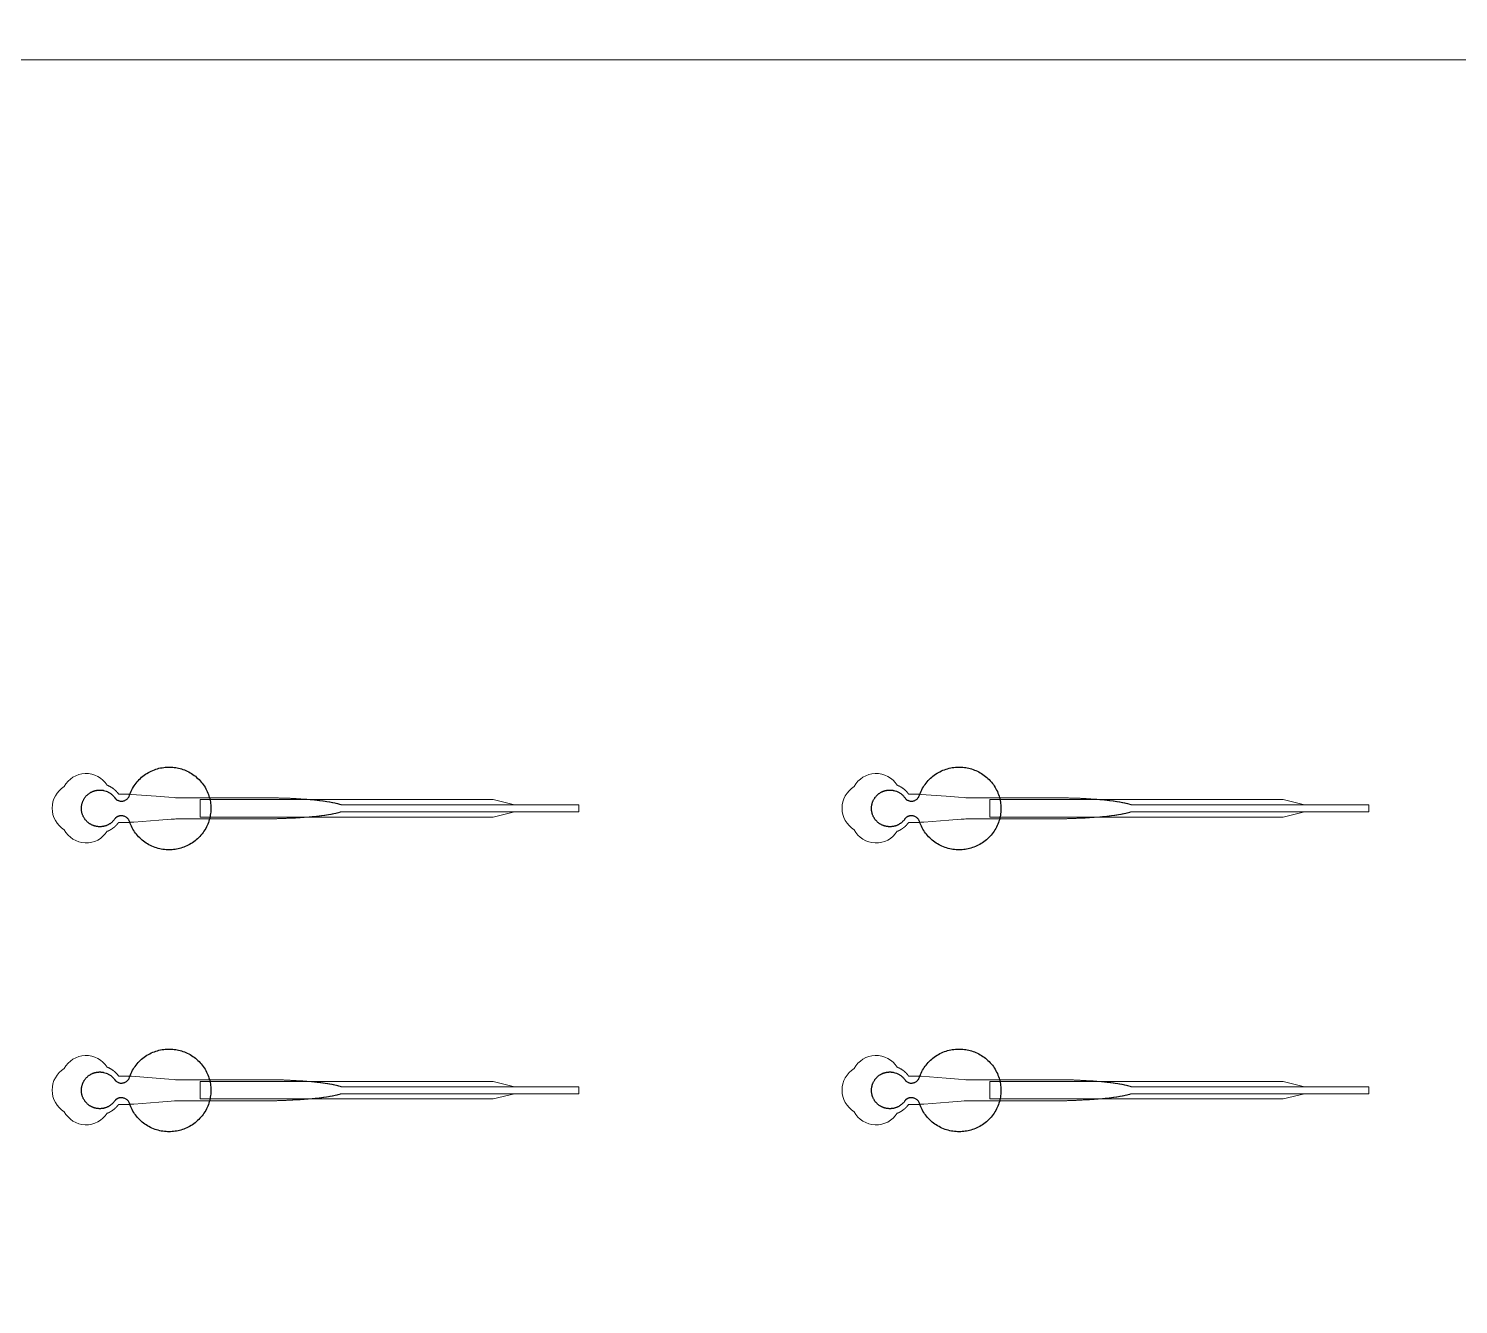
# Model space of a CAD drawing. Header units: inches. Extents: x -52997 to 52003, y -52254 to 52746.
# Drawn here: x 11659 to 21799, y 8474 to 17524 of the extents above; entities that cross this region are included whole.
import ezdxf

# ---------------------------------------------------------------- set-up
doc = ezdxf.new("R2010")
doc.units = ezdxf.units.IN
doc.header["$MEASUREMENT"] = 0
doc.layers.add('1', color=1, linetype='Continuous')
doc.layers.add('2', color=140, linetype='Continuous', lineweight=0)
doc.layers.add('3', color=90, linetype='Continuous', lineweight=0)

msp = doc.modelspace()

# ---------------------------------------------------------------- linework, layer by layer
at = {"layer": '1'}
for points in [[(-16283, -47486), (0, -47486), (16283, -47486, 5.999107)], [(-16250, -47286), (0, -47286), (16250, -47286, 5.986812)], [(-13686, -45486), (0, -45486), (13686, -45486, 6.794322)]]:
    msp.add_lwpolyline(points, format="xyb", close=True, dxfattribs=at)
msp.add_circle((-497, 246), 52500, dxfattribs=at)
for points in [[(12273, 11921), (12296, 11945), (12327, 11939), (12359, 11934), (12373, 11905), (12448, 11664), (12700, 11702), (12952, 11740), (12952, 11992), (12952, 12244), (12700, 12282), (12448, 12320), (12373, 12079), (12359, 12050), (12329, 12045), (12298, 12039), (12275, 12061), (12224, 12144), (12129, 12118), (12035, 12092), (12034, 11994), (12033, 11896), (12126, 11868), (12220, 11839), (12273, 11921)], [(17876, 11921), (17898, 11945), (17930, 11939), (17962, 11934), (17975, 11905), (18051, 11664), (18303, 11702), (18555, 11740), (18555, 11992), (18555, 12244), (18303, 12282), (18051, 12320), (17975, 12079), (17962, 12050), (17931, 12045), (17900, 12039), (17878, 12061), (17827, 12144), (17732, 12118), (17638, 12092), (17637, 11994), (17635, 11896), (17729, 11868), (17823, 11839), (17876, 11921)], [(12273, 9921), (12296, 9945), (12327, 9939), (12359, 9934), (12373, 9905), (12448, 9664), (12700, 9702), (12952, 9740), (12952, 9992), (12952, 10244), (12700, 10282), (12448, 10320), (12373, 10079), (12359, 10050), (12329, 10045), (12298, 10039), (12275, 10061), (12224, 10144), (12129, 10118), (12035, 10092), (12034, 9994), (12033, 9896), (12126, 9868), (12220, 9839), (12273, 9921)], [(17876, 9921), (17898, 9945), (17930, 9939), (17962, 9934), (17975, 9905), (18051, 9664), (18303, 9702), (18555, 9740), (18555, 9992), (18555, 10244), (18303, 10282), (18051, 10320), (17975, 10079), (17962, 10050), (17931, 10045), (17900, 10039), (17878, 10061), (17827, 10144), (17732, 10118), (17638, 10092), (17637, 9994), (17635, 9896), (17729, 9868), (17823, 9839), (17876, 9921)]]:
    msp.add_rational_spline(points, [1, 0.884783429184, 1, 0.884783429184, 1, 0.758252289935, 1, 0.758252289935, 1, 0.758252289935, 1, 0.758252289935, 1, 0.888941908896, 1, 0.888941908896, 1, 0.79946124759, 1, 0.79946124759, 1, 0.79946124759, 1, 0.79946124759, 1], degree=2, knots=[0, 0, 0, 0.969535, 0.969535, 1.939069, 1.939069, 3.359405, 3.359405, 4.779741, 4.779741, 6.200078, 6.200078, 7.620414, 7.620414, 8.571947, 8.571947, 9.52348, 9.52348, 10.812277, 10.812277, 12.101074, 12.101074, 13.389871, 13.389871, 14.678668, 14.678668, 14.678668], dxfattribs=at)
at = {"layer": '2'}
for points in [[(-16283, -47486), (0, -47486), (16283, -47486, 5.999107)], [(-16250, -47286), (0, -47286), (16250, -47286, 5.986812)], [(-13686, -45486), (0, -45486), (13686, -45486, 6.794322)], [(12216, 11830), (12217, 11830), (12217, 11830), (12218, 11830), (12219, 11831), (12220, 11831), (12221, 11831), (12222, 11832), (12222, 11832), (12223, 11832), (12224, 11833), (12225, 11833), (12226, 11834), (12227, 11834), (12228, 11834), (12228, 11835), (12229, 11835), (12230, 11836), (12231, 11836), (12232, 11836), (12233, 11837), (12234, 11837), (12234, 11838), (12235, 11838), (12236, 11839), (12237, 11839), (12238, 11840), (12239, 11840), (12240, 11841), (12240, 11841), (12241, 11842), (12242, 11842), (12243, 11843), (12244, 11843), (12245, 11844), (12246, 11844), (12246, 11845), (12247, 11845), (12248, 11846), (12249, 11846), (12250, 11847), (12251, 11847), (12251, 11848), (12252, 11849), (12253, 11849), (12254, 11850), (12255, 11850), (12256, 11851), (12256, 11851), (12257, 11852), (12258, 11853), (12259, 11853), (12260, 11854), (12261, 11855), (12261, 11855), (12262, 11856), (12263, 11856), (12264, 11857), (12265, 11858), (12265, 11858), (12266, 11859), (12267, 11860), (12268, 11860), (12268, 11861), (12269, 11862), (12270, 11862), (12271, 11863), (12272, 11864), (12272, 11864), (12273, 11865), (12274, 11866), (12275, 11866), (12275, 11867), (12276, 11868), (12277, 11869), (12277, 11869), (12278, 11870), (12279, 11871), (12280, 11871), (12280, 11872), (12281, 11873), (12282, 11874), (12282, 11874), (12283, 11875), (12284, 11876), (12284, 11876), (12285, 11877), (12286, 11878), (12286, 11879), (12287, 11879), (12288, 11880), (12288, 11881), (12289, 11882), (12290, 11882), (12290, 11883), (12291, 11884), (12291, 11885), (12292, 11885), (12293, 11886), (12293, 11887), (12294, 11888), (12294, 11889), (12295, 11889), (12296, 11890), (12296, 11891), (12297, 11892), (12297, 11892), (12298, 11893), (12341, 11893), (12363, 11893), (12374, 11893), (12377, 11893), (12378, 11893), (12378, 11893), (12378, 11893), (12378, 11893), (12378, 11893), (12378, 11893), (12378, 11893), (12379, 11893), (12379, 11893), (12381, 11893), (12383, 11894), (12406, 11895), (12582, 11909), (12671, 11916), (12693, 11917), (12704, 11918), (12704, 11918), (12704, 11918), (12704, 11918), (12704, 11918), (12704, 11918), (12705, 11918), (12965, 11918), (12971, 11918), (12984, 11918), (13084, 11918), (13285, 11918), (13298, 11918), (13304, 11918), (13307, 11918), (13309, 11918), (13309, 11918), (13310, 11918), (13310, 11918), (13310, 11918), (13310, 11918), (13310, 11918), (13310, 11918), (13315, 11918), (13320, 11918), (13324, 11918), (13329, 11918), (13333, 11918), (13338, 11918), (13343, 11918), (13347, 11918), (13352, 11918), (13357, 11918), (13362, 11918), (13366, 11919), (13371, 11919), (13376, 11919), (13381, 11919), (13385, 11919), (13390, 11919), (13395, 11919), (13400, 11919), (13404, 11919), (13409, 11919), (13414, 11919), (13419, 11919), (13424, 11920), (13428, 11920), (13433, 11920), (13438, 11920), (13443, 11920), (13448, 11920), (13453, 11920), (13457, 11920), (13462, 11921), (13467, 11921), (13472, 11921), (13477, 11921), (13482, 11921), (13486, 11921), (13491, 11922), (13496, 11922), (13501, 11922), (13506, 11922), (13511, 11922), (13515, 11923), (13520, 11923), (13525, 11923), (13530, 11923), (13534, 11924), (13539, 11924), (13544, 11924), (13549, 11924), (13553, 11925), (13558, 11925), (13563, 11925), (13568, 11925), (13572, 11926), (13577, 11926), (13582, 11926), (13586, 11927), (13591, 11927), (13596, 11927), (13600, 11928), (13605, 11928), (13609, 11928), (13612, 11928), (13614, 11929), (13616, 11929), (13618, 11929), (13621, 11929), (13623, 11929), (13625, 11929), (13627, 11930), (13630, 11930), (13632, 11930), (13634, 11930), (13636, 11930), (13639, 11930), (13641, 11931), (13643, 11931), (13645, 11931), (13647, 11931), (13650, 11931), (13652, 11932), (13654, 11932), (13656, 11932), (13658, 11932), (13661, 11932), (13663, 11933), (13665, 11933), (13667, 11933), (13669, 11933), (13671, 11933), (13673, 11934), (13675, 11934), (13678, 11934), (13680, 11934), (13682, 11934), (13684, 11935), (13686, 11935), (13688, 11935), (13690, 11935), (13692, 11935), (13694, 11936), (13696, 11936), (13698, 11936), (13700, 11936), (13702, 11936), (13704, 11937), (13706, 11937), (13708, 11937), (13710, 11937), (13712, 11938), (13714, 11938), (13716, 11938), (13718, 11938), (13720, 11938), (13722, 11939), (13724, 11939), (13726, 11939), (13728, 11939), (13730, 11940), (13732, 11940), (13734, 11940), (13736, 11940), (13738, 11941), (13739, 11941), (13741, 11941), (13743, 11941), (13745, 11942), (13747, 11942), (13749, 11942), (13750, 11942), (13752, 11943), (13754, 11943), (13756, 11943), (13758, 11943), (13759, 11944), (13761, 11944), (13763, 11944), (13765, 11944), (13766, 11945), (13768, 11945), (13770, 11945), (13772, 11945), (13773, 11946), (13775, 11946), (13777, 11946), (13778, 11946), (13780, 11947), (13782, 11947), (13783, 11947), (13785, 11947), (13787, 11948), (13788, 11948), (13790, 11948), (13791, 11948), (13793, 11949), (13795, 11949), (13796, 11949), (13798, 11950), (13799, 11950), (13801, 11950), (13802, 11950), (13804, 11951), (13805, 11951), (13807, 11951), (13808, 11951), (13810, 11952), (13811, 11952), (13813, 11952), (13814, 11953), (13815, 11953), (13817, 11953), (13818, 11953), (13820, 11954), (13821, 11954), (13822, 11954), (13824, 11954), (13825, 11955), (13827, 11955), (13828, 11955), (13829, 11956), (13831, 11956), (13832, 11956), (13833, 11956), (13834, 11957), (13836, 11957), (13837, 11957), (13838, 11958), (13839, 11958), (13841, 11958), (13842, 11958), (13843, 11959), (13844, 11959), (13845, 11959), (13847, 11960), (13848, 11960), (13849, 11960), (13850, 11961), (13851, 11961), (13852, 11961), (13853, 11961), (13854, 11962), (13856, 11962), (13857, 11962), (13858, 11963), (13859, 11963), (13860, 11963), (13861, 11963), (13862, 11964), (13863, 11964), (13864, 11964), (13865, 11965), (13866, 11965), (13867, 11965), (13868, 11966), (13869, 11966), (13870, 11966), (13870, 11966), (13871, 11967), (13872, 11967), (13873, 11967), (13874, 11968), (13875, 11968), (15561, 11968), (15561, 12018), (13876, 12018), (13875, 12018), (13874, 12019), (13873, 12019), (13873, 12019), (13872, 12019), (13871, 12020), (13870, 12020), (13869, 12020), (13868, 12021), (13867, 12021), (13866, 12021), (13865, 12022), (13864, 12022), (13863, 12022), (13862, 12022), (13861, 12023), (13860, 12023), (13859, 12023), (13858, 12024), (13857, 12024), (13856, 12024), (13855, 12025), (13854, 12025), (13853, 12025), (13852, 12025), (13850, 12026), (13849, 12026), (13848, 12026), (13847, 12027), (13846, 12027), (13845, 12027), (13843, 12027), (13842, 12028), (13841, 12028), (13840, 12028), (13839, 12029), (13837, 12029), (13836, 12029), (13835, 12029), (13833, 12030), (13832, 12030), (13831, 12030), (13830, 12031), (13828, 12031), (13827, 12031), (13826, 12031), (13824, 12032), (13823, 12032), (13821, 12032), (13820, 12033), (13819, 12033), (13817, 12033), (13816, 12033), (13814, 12034), (13813, 12034), (13812, 12034), (13810, 12035), (13809, 12035), (13807, 12035), (13806, 12035), (13804, 12036), (13803, 12036), (13801, 12036), (13800, 12037), (13798, 12037), (13796, 12037), (13795, 12037), (13793, 12038), (13792, 12038), (13790, 12038), (13789, 12038), (13787, 12039), (13785, 12039), (13784, 12039), (13782, 12039), (13780, 12040), (13779, 12040), (13777, 12040), (13775, 12040), (13774, 12041), (13772, 12041), (13770, 12041), (13769, 12042), (13767, 12042), (13765, 12042), (13763, 12042), (13762, 12043), (13760, 12043), (13758, 12043), (13756, 12043), (13754, 12044), (13753, 12044), (13751, 12044), (13749, 12044), (13747, 12045), (13745, 12045), (13744, 12045), (13742, 12045), (13740, 12045), (13738, 12046), (13736, 12046), (13734, 12046), (13732, 12046), (13730, 12047), (13728, 12047), (13727, 12047), (13725, 12047), (13723, 12048), (13721, 12048), (13719, 12048), (13717, 12048), (13715, 12049), (13713, 12049), (13711, 12049), (13709, 12049), (13707, 12049), (13705, 12050), (13703, 12050), (13701, 12050), (13699, 12050), (13697, 12050), (13695, 12051), (13693, 12051), (13691, 12051), (13688, 12051), (13686, 12052), (13684, 12052), (13682, 12052), (13680, 12052), (13678, 12052), (13676, 12053), (13674, 12053), (13672, 12053), (13670, 12053), (13667, 12053), (13665, 12054), (13663, 12054), (13661, 12054), (13659, 12054), (13657, 12054), (13655, 12055), (13652, 12055), (13650, 12055), (13648, 12055), (13646, 12055), (13644, 12055), (13641, 12056), (13639, 12056), (13637, 12056), (13635, 12056), (13633, 12056), (13630, 12057), (13628, 12057), (13626, 12057), (13624, 12057), (13621, 12057), (13619, 12057), (13617, 12058), (13615, 12058), (13612, 12058), (13608, 12058), (13603, 12059), (13599, 12059), (13594, 12059), (13589, 12060), (13585, 12060), (13580, 12060), (13575, 12060), (13571, 12061), (13566, 12061), (13561, 12061), (13557, 12062), (13552, 12062), (13547, 12062), (13542, 12062), (13538, 12063), (13533, 12063), (13528, 12063), (13523, 12063), (13519, 12063), (13514, 12064), (13509, 12064), (13504, 12064), (13500, 12064), (13495, 12065), (13490, 12065), (13485, 12065), (13480, 12065), (13475, 12065), (13471, 12065), (13466, 12066), (13461, 12066), (13456, 12066), (13451, 12066), (13447, 12066), (13442, 12066), (13437, 12066), (13432, 12067), (13427, 12067), (13423, 12067), (13418, 12067), (13413, 12067), (13408, 12067), (13404, 12067), (13399, 12067), (13394, 12067), (13389, 12068), (13385, 12068), (13380, 12068), (13375, 12068), (13370, 12068), (13366, 12068), (13361, 12068), (13356, 12068), (13352, 12068), (13347, 12068), (13342, 12068), (13338, 12068), (13333, 12068), (13328, 12068), (13324, 12068), (13322, 12068), (13321, 12068), (13321, 12068), (13321, 12068), (13320, 12068), (13319, 12068), (13312, 12068), (13300, 12068), (13249, 12068), (13045, 12068), (12994, 12068), (12968, 12068), (12962, 12068), (12960, 12068), (12705, 12068), (12704, 12068), (12704, 12068), (12704, 12068), (12704, 12068), (12704, 12068), (12704, 12068), (12702, 12068), (12697, 12069), (12653, 12072), (12564, 12079), (12388, 12092), (12382, 12093), (12379, 12093), (12379, 12093), (12378, 12093), (12378, 12093), (12378, 12093), (12378, 12093), (12378, 12093), (12378, 12093), (12378, 12093), (12378, 12093), (12375, 12093), (12370, 12093), (12359, 12093), (12337, 12093), (12315, 12093), (12304, 12093), (12299, 12093), (12298, 12093), (12298, 12093), (12298, 12093), (12298, 12093), (12298, 12093), (12298, 12093), (12298, 12093), (12297, 12094), (12297, 12095), (12296, 12096), (12295, 12097), (12294, 12098), (12293, 12099), (12292, 12100), (12291, 12102), (12291, 12103), (12290, 12104), (12289, 12105), (12288, 12106), (12287, 12107), (12286, 12108), (12285, 12109), (12284, 12110), (12283, 12111), (12282, 12113), (12281, 12114), (12280, 12115), (12279, 12116), (12278, 12117), (12277, 12118), (12276, 12119), (12275, 12120), (12274, 12121), (12272, 12122), (12271, 12123), (12270, 12124), (12269, 12125), (12268, 12126), (12267, 12127), (12266, 12128), (12264, 12129), (12263, 12130), (12262, 12131), (12261, 12132), (12260, 12133), (12258, 12134), (12257, 12135), (12256, 12136), (12254, 12136), (12253, 12137), (12252, 12138), (12251, 12139), (12249, 12140), (12248, 12141), (12247, 12142), (12245, 12142), (12244, 12143), (12243, 12144), (12241, 12145), (12240, 12146), (12239, 12146), (12237, 12147), (12236, 12148), (12234, 12149), (12233, 12149), (12232, 12150), (12230, 12151), (12229, 12151), (12227, 12152), (12226, 12153), (12225, 12153), (12223, 12154), (12222, 12155), (12220, 12155), (12219, 12156), (12218, 12156), (12216, 12157, 0.576044), (11912, 12147, 0.560065), (11912, 11841, 0.578435)], [(17819, 11830), (17819, 11830), (17820, 11830), (17821, 11830), (17822, 11831), (17823, 11831), (17824, 11831), (17824, 11832), (17825, 11832), (17826, 11832), (17827, 11833), (17828, 11833), (17829, 11834), (17830, 11834), (17830, 11834), (17831, 11835), (17832, 11835), (17833, 11836), (17834, 11836), (17835, 11836), (17836, 11837), (17836, 11837), (17837, 11838), (17838, 11838), (17839, 11839), (17840, 11839), (17841, 11840), (17842, 11840), (17842, 11841), (17843, 11841), (17844, 11842), (17845, 11842), (17846, 11843), (17847, 11843), (17847, 11844), (17848, 11844), (17849, 11845), (17850, 11845), (17851, 11846), (17852, 11846), (17853, 11847), (17853, 11847), (17854, 11848), (17855, 11849), (17856, 11849), (17857, 11850), (17858, 11850), (17858, 11851), (17859, 11851), (17860, 11852), (17861, 11853), (17862, 11853), (17862, 11854), (17863, 11855), (17864, 11855), (17865, 11856), (17866, 11856), (17867, 11857), (17867, 11858), (17868, 11858), (17869, 11859), (17870, 11860), (17870, 11860), (17871, 11861), (17872, 11862), (17873, 11862), (17874, 11863), (17874, 11864), (17875, 11864), (17876, 11865), (17877, 11866), (17877, 11866), (17878, 11867), (17879, 11868), (17879, 11869), (17880, 11869), (17881, 11870), (17882, 11871), (17882, 11871), (17883, 11872), (17884, 11873), (17884, 11874), (17885, 11874), (17886, 11875), (17887, 11876), (17887, 11876), (17888, 11877), (17889, 11878), (17889, 11879), (17890, 11879), (17890, 11880), (17891, 11881), (17892, 11882), (17892, 11882), (17893, 11883), (17894, 11884), (17894, 11885), (17895, 11885), (17895, 11886), (17896, 11887), (17897, 11888), (17897, 11889), (17898, 11889), (17898, 11890), (17899, 11891), (17899, 11892), (17900, 11892), (17901, 11893), (17944, 11893), (17966, 11893), (17977, 11893), (17980, 11893), (17981, 11893), (17981, 11893), (17981, 11893), (17981, 11893), (17981, 11893), (17981, 11893), (17981, 11893), (17981, 11893), (17982, 11893), (17983, 11893), (17986, 11894), (18008, 11895), (18185, 11909), (18273, 11916), (18295, 11917), (18306, 11918), (18307, 11918), (18307, 11918), (18307, 11918), (18307, 11918), (18307, 11918), (18307, 11918), (18568, 11918), (18574, 11918), (18587, 11918), (18687, 11918), (18888, 11918), (18901, 11918), (18907, 11918), (18910, 11918), (18912, 11918), (18912, 11918), (18912, 11918), (18913, 11918), (18913, 11918), (18913, 11918), (18913, 11918), (18913, 11918), (18918, 11918), (18922, 11918), (18927, 11918), (18932, 11918), (18936, 11918), (18941, 11918), (18946, 11918), (18950, 11918), (18955, 11918), (18960, 11918), (18964, 11918), (18969, 11919), (18974, 11919), (18979, 11919), (18983, 11919), (18988, 11919), (18993, 11919), (18998, 11919), (19002, 11919), (19007, 11919), (19012, 11919), (19017, 11919), (19022, 11919), (19026, 11920), (19031, 11920), (19036, 11920), (19041, 11920), (19046, 11920), (19051, 11920), (19055, 11920), (19060, 11920), (19065, 11921), (19070, 11921), (19075, 11921), (19080, 11921), (19084, 11921), (19089, 11921), (19094, 11922), (19099, 11922), (19104, 11922), (19108, 11922), (19113, 11922), (19118, 11923), (19123, 11923), (19128, 11923), (19132, 11923), (19137, 11924), (19142, 11924), (19147, 11924), (19152, 11924), (19156, 11925), (19161, 11925), (19166, 11925), (19170, 11925), (19175, 11926), (19180, 11926), (19184, 11926), (19189, 11927), (19194, 11927), (19198, 11927), (19203, 11928), (19208, 11928), (19212, 11928), (19214, 11928), (19217, 11929), (19219, 11929), (19221, 11929), (19223, 11929), (19226, 11929), (19228, 11929), (19230, 11930), (19232, 11930), (19235, 11930), (19237, 11930), (19239, 11930), (19241, 11930), (19244, 11931), (19246, 11931), (19248, 11931), (19250, 11931), (19252, 11931), (19255, 11932), (19257, 11932), (19259, 11932), (19261, 11932), (19263, 11932), (19265, 11933), (19268, 11933), (19270, 11933), (19272, 11933), (19274, 11933), (19276, 11934), (19278, 11934), (19280, 11934), (19282, 11934), (19285, 11934), (19287, 11935), (19289, 11935), (19291, 11935), (19293, 11935), (19295, 11935), (19297, 11936), (19299, 11936), (19301, 11936), (19303, 11936), (19305, 11936), (19307, 11937), (19309, 11937), (19311, 11937), (19313, 11937), (19315, 11938), (19317, 11938), (19319, 11938), (19321, 11938), (19323, 11938), (19325, 11939), (19327, 11939), (19329, 11939), (19331, 11939), (19333, 11940), (19335, 11940), (19337, 11940), (19338, 11940), (19340, 11941), (19342, 11941), (19344, 11941), (19346, 11941), (19348, 11942), (19350, 11942), (19351, 11942), (19353, 11942), (19355, 11943), (19357, 11943), (19359, 11943), (19360, 11943), (19362, 11944), (19364, 11944), (19366, 11944), (19367, 11944), (19369, 11945), (19371, 11945), (19373, 11945), (19374, 11945), (19376, 11946), (19378, 11946), (19379, 11946), (19381, 11946), (19383, 11947), (19384, 11947), (19386, 11947), (19388, 11947), (19389, 11948), (19391, 11948), (19393, 11948), (19394, 11948), (19396, 11949), (19397, 11949), (19399, 11949), (19400, 11950), (19402, 11950), (19403, 11950), (19405, 11950), (19407, 11951), (19408, 11951), (19410, 11951), (19411, 11951), (19412, 11952), (19414, 11952), (19415, 11952), (19417, 11953), (19418, 11953), (19420, 11953), (19421, 11953), (19422, 11954), (19424, 11954), (19425, 11954), (19427, 11954), (19428, 11955), (19429, 11955), (19431, 11955), (19432, 11956), (19433, 11956), (19435, 11956), (19436, 11956), (19437, 11957), (19438, 11957), (19440, 11957), (19441, 11958), (19442, 11958), (19443, 11958), (19445, 11958), (19446, 11959), (19447, 11959), (19448, 11959), (19449, 11960), (19450, 11960), (19452, 11960), (19453, 11961), (19454, 11961), (19455, 11961), (19456, 11961), (19457, 11962), (19458, 11962), (19459, 11962), (19460, 11963), (19461, 11963), (19463, 11963), (19464, 11963), (19465, 11964), (19466, 11964), (19467, 11964), (19468, 11965), (19469, 11965), (19469, 11965), (19470, 11966), (19471, 11966), (19472, 11966), (19473, 11966), (19474, 11967), (19475, 11967), (19476, 11967), (19477, 11968), (19478, 11968), (21164, 11968), (21164, 12018), (19478, 12018), (19478, 12018), (19477, 12019), (19476, 12019), (19475, 12019), (19474, 12019), (19474, 12020), (19473, 12020), (19472, 12020), (19471, 12021), (19470, 12021), (19469, 12021), (19468, 12022), (19467, 12022), (19466, 12022), (19465, 12022), (19464, 12023), (19463, 12023), (19462, 12023), (19461, 12024), (19460, 12024), (19459, 12024), (19458, 12025), (19456, 12025), (19455, 12025), (19454, 12025), (19453, 12026), (19452, 12026), (19451, 12026), (19450, 12027), (19449, 12027), (19447, 12027), (19446, 12027), (19445, 12028), (19444, 12028), (19443, 12028), (19441, 12029), (19440, 12029), (19439, 12029), (19437, 12029), (19436, 12030), (19435, 12030), (19434, 12030), (19432, 12031), (19431, 12031), (19430, 12031), (19428, 12031), (19427, 12032), (19426, 12032), (19424, 12032), (19423, 12033), (19421, 12033), (19420, 12033), (19419, 12033), (19417, 12034), (19416, 12034), (19414, 12034), (19413, 12035), (19411, 12035), (19410, 12035), (19408, 12035), (19407, 12036), (19405, 12036), (19404, 12036), (19402, 12037), (19401, 12037), (19399, 12037), (19398, 12037), (19396, 12038), (19394, 12038), (19393, 12038), (19391, 12038), (19390, 12039), (19388, 12039), (19386, 12039), (19385, 12039), (19383, 12040), (19381, 12040), (19380, 12040), (19378, 12040), (19376, 12041), (19375, 12041), (19373, 12041), (19371, 12042), (19370, 12042), (19368, 12042), (19366, 12042), (19364, 12043), (19363, 12043), (19361, 12043), (19359, 12043), (19357, 12044), (19355, 12044), (19354, 12044), (19352, 12044), (19350, 12045), (19348, 12045), (19346, 12045), (19344, 12045), (19343, 12045), (19341, 12046), (19339, 12046), (19337, 12046), (19335, 12046), (19333, 12047), (19331, 12047), (19329, 12047), (19327, 12047), (19325, 12048), (19323, 12048), (19321, 12048), (19320, 12048), (19318, 12049), (19316, 12049), (19314, 12049), (19312, 12049), (19310, 12049), (19308, 12050), (19306, 12050), (19304, 12050), (19302, 12050), (19299, 12050), (19297, 12051), (19295, 12051), (19293, 12051), (19291, 12051), (19289, 12052), (19287, 12052), (19285, 12052), (19283, 12052), (19281, 12052), (19279, 12053), (19277, 12053), (19274, 12053), (19272, 12053), (19270, 12053), (19268, 12054), (19266, 12054), (19264, 12054), (19262, 12054), (19259, 12054), (19257, 12055), (19255, 12055), (19253, 12055), (19251, 12055), (19249, 12055), (19246, 12055), (19244, 12056), (19242, 12056), (19240, 12056), (19238, 12056), (19235, 12056), (19233, 12057), (19231, 12057), (19229, 12057), (19226, 12057), (19224, 12057), (19222, 12057), (19220, 12058), (19217, 12058), (19215, 12058), (19210, 12058), (19206, 12059), (19201, 12059), (19197, 12059), (19192, 12060), (19187, 12060), (19183, 12060), (19178, 12060), (19174, 12061), (19169, 12061), (19164, 12061), (19159, 12062), (19155, 12062), (19150, 12062), (19145, 12062), (19140, 12063), (19136, 12063), (19131, 12063), (19126, 12063), (19121, 12063), (19117, 12064), (19112, 12064), (19107, 12064), (19102, 12064), (19097, 12065), (19093, 12065), (19088, 12065), (19083, 12065), (19078, 12065), (19073, 12065), (19069, 12066), (19064, 12066), (19059, 12066), (19054, 12066), (19049, 12066), (19045, 12066), (19040, 12066), (19035, 12067), (19030, 12067), (19025, 12067), (19021, 12067), (19016, 12067), (19011, 12067), (19006, 12067), (19002, 12067), (18997, 12067), (18992, 12068), (18987, 12068), (18983, 12068), (18978, 12068), (18973, 12068), (18968, 12068), (18964, 12068), (18959, 12068), (18954, 12068), (18950, 12068), (18945, 12068), (18940, 12068), (18936, 12068), (18931, 12068), (18927, 12068), (18924, 12068), (18924, 12068), (18923, 12068), (18923, 12068), (18923, 12068), (18922, 12068), (18915, 12068), (18902, 12068), (18851, 12068), (18648, 12068), (18597, 12068), (18571, 12068), (18565, 12068), (18563, 12068), (18307, 12068), (18307, 12068), (18307, 12068), (18307, 12068), (18307, 12068), (18307, 12068), (18306, 12068), (18305, 12068), (18299, 12069), (18255, 12072), (18167, 12079), (17990, 12092), (17985, 12093), (17982, 12093), (17981, 12093), (17981, 12093), (17981, 12093), (17981, 12093), (17981, 12093), (17981, 12093), (17981, 12093), (17981, 12093), (17981, 12093), (17978, 12093), (17972, 12093), (17961, 12093), (17940, 12093), (17918, 12093), (17907, 12093), (17902, 12093), (17901, 12093), (17901, 12093), (17901, 12093), (17901, 12093), (17901, 12093), (17901, 12093), (17900, 12093), (17900, 12094), (17899, 12095), (17898, 12096), (17898, 12097), (17897, 12098), (17896, 12099), (17895, 12100), (17894, 12102), (17893, 12103), (17892, 12104), (17892, 12105), (17891, 12106), (17890, 12107), (17889, 12108), (17888, 12109), (17887, 12110), (17886, 12111), (17885, 12113), (17884, 12114), (17883, 12115), (17882, 12116), (17881, 12117), (17880, 12118), (17879, 12119), (17877, 12120), (17876, 12121), (17875, 12122), (17874, 12123), (17873, 12124), (17872, 12125), (17871, 12126), (17870, 12127), (17868, 12128), (17867, 12129), (17866, 12130), (17865, 12131), (17864, 12132), (17862, 12133), (17861, 12134), (17860, 12135), (17859, 12136), (17857, 12136), (17856, 12137), (17855, 12138), (17853, 12139), (17852, 12140), (17851, 12141), (17849, 12142), (17848, 12142), (17847, 12143), (17845, 12144), (17844, 12145), (17843, 12146), (17841, 12146), (17840, 12147), (17839, 12148), (17837, 12149), (17836, 12149), (17834, 12150), (17833, 12151), (17832, 12151), (17830, 12152), (17829, 12153), (17827, 12153), (17826, 12154), (17825, 12155), (17823, 12155), (17822, 12156), (17820, 12156), (17819, 12157, 0.576044), (17514, 12147, 0.560065), (17514, 11841, 0.578435)], [(12216, 9830), (12217, 9830), (12217, 9830), (12218, 9830), (12219, 9831), (12220, 9831), (12221, 9831), (12222, 9832), (12222, 9832), (12223, 9832), (12224, 9833), (12225, 9833), (12226, 9834), (12227, 9834), (12228, 9834), (12228, 9835), (12229, 9835), (12230, 9836), (12231, 9836), (12232, 9836), (12233, 9837), (12234, 9837), (12234, 9838), (12235, 9838), (12236, 9839), (12237, 9839), (12238, 9840), (12239, 9840), (12240, 9841), (12240, 9841), (12241, 9842), (12242, 9842), (12243, 9843), (12244, 9843), (12245, 9844), (12246, 9844), (12246, 9845), (12247, 9845), (12248, 9846), (12249, 9846), (12250, 9847), (12251, 9847), (12251, 9848), (12252, 9849), (12253, 9849), (12254, 9850), (12255, 9850), (12256, 9851), (12256, 9851), (12257, 9852), (12258, 9853), (12259, 9853), (12260, 9854), (12261, 9855), (12261, 9855), (12262, 9856), (12263, 9856), (12264, 9857), (12265, 9858), (12265, 9858), (12266, 9859), (12267, 9860), (12268, 9860), (12268, 9861), (12269, 9862), (12270, 9862), (12271, 9863), (12272, 9864), (12272, 9864), (12273, 9865), (12274, 9866), (12275, 9866), (12275, 9867), (12276, 9868), (12277, 9869), (12277, 9869), (12278, 9870), (12279, 9871), (12280, 9871), (12280, 9872), (12281, 9873), (12282, 9874), (12282, 9874), (12283, 9875), (12284, 9876), (12284, 9876), (12285, 9877), (12286, 9878), (12286, 9879), (12287, 9879), (12288, 9880), (12288, 9881), (12289, 9882), (12290, 9882), (12290, 9883), (12291, 9884), (12291, 9885), (12292, 9885), (12293, 9886), (12293, 9887), (12294, 9888), (12294, 9889), (12295, 9889), (12296, 9890), (12296, 9891), (12297, 9892), (12297, 9892), (12298, 9893), (12341, 9893), (12363, 9893), (12374, 9893), (12377, 9893), (12378, 9893), (12378, 9893), (12378, 9893), (12378, 9893), (12378, 9893), (12378, 9893), (12378, 9893), (12379, 9893), (12379, 9893), (12381, 9893), (12383, 9894), (12406, 9895), (12582, 9909), (12671, 9916), (12693, 9917), (12704, 9918), (12704, 9918), (12704, 9918), (12704, 9918), (12704, 9918), (12704, 9918), (12705, 9918), (12965, 9918), (12971, 9918), (12984, 9918), (13084, 9918), (13285, 9918), (13298, 9918), (13304, 9918), (13307, 9918), (13309, 9918), (13309, 9918), (13310, 9918), (13310, 9918), (13310, 9918), (13310, 9918), (13310, 9918), (13310, 9918), (13315, 9918), (13320, 9918), (13324, 9918), (13329, 9918), (13333, 9918), (13338, 9918), (13343, 9918), (13347, 9918), (13352, 9918), (13357, 9918), (13362, 9918), (13366, 9919), (13371, 9919), (13376, 9919), (13381, 9919), (13385, 9919), (13390, 9919), (13395, 9919), (13400, 9919), (13404, 9919), (13409, 9919), (13414, 9919), (13419, 9919), (13424, 9920), (13428, 9920), (13433, 9920), (13438, 9920), (13443, 9920), (13448, 9920), (13453, 9920), (13457, 9920), (13462, 9921), (13467, 9921), (13472, 9921), (13477, 9921), (13482, 9921), (13486, 9921), (13491, 9922), (13496, 9922), (13501, 9922), (13506, 9922), (13511, 9922), (13515, 9923), (13520, 9923), (13525, 9923), (13530, 9923), (13534, 9924), (13539, 9924), (13544, 9924), (13549, 9924), (13553, 9925), (13558, 9925), (13563, 9925), (13568, 9925), (13572, 9926), (13577, 9926), (13582, 9926), (13586, 9927), (13591, 9927), (13596, 9927), (13600, 9928), (13605, 9928), (13609, 9928), (13612, 9928), (13614, 9929), (13616, 9929), (13618, 9929), (13621, 9929), (13623, 9929), (13625, 9929), (13627, 9930), (13630, 9930), (13632, 9930), (13634, 9930), (13636, 9930), (13639, 9930), (13641, 9931), (13643, 9931), (13645, 9931), (13647, 9931), (13650, 9931), (13652, 9932), (13654, 9932), (13656, 9932), (13658, 9932), (13661, 9932), (13663, 9933), (13665, 9933), (13667, 9933), (13669, 9933), (13671, 9933), (13673, 9934), (13675, 9934), (13678, 9934), (13680, 9934), (13682, 9934), (13684, 9935), (13686, 9935), (13688, 9935), (13690, 9935), (13692, 9935), (13694, 9936), (13696, 9936), (13698, 9936), (13700, 9936), (13702, 9936), (13704, 9937), (13706, 9937), (13708, 9937), (13710, 9937), (13712, 9938), (13714, 9938), (13716, 9938), (13718, 9938), (13720, 9938), (13722, 9939), (13724, 9939), (13726, 9939), (13728, 9939), (13730, 9940), (13732, 9940), (13734, 9940), (13736, 9940), (13738, 9941), (13739, 9941), (13741, 9941), (13743, 9941), (13745, 9942), (13747, 9942), (13749, 9942), (13750, 9942), (13752, 9943), (13754, 9943), (13756, 9943), (13758, 9943), (13759, 9944), (13761, 9944), (13763, 9944), (13765, 9944), (13766, 9945), (13768, 9945), (13770, 9945), (13772, 9945), (13773, 9946), (13775, 9946), (13777, 9946), (13778, 9946), (13780, 9947), (13782, 9947), (13783, 9947), (13785, 9947), (13787, 9948), (13788, 9948), (13790, 9948), (13791, 9948), (13793, 9949), (13795, 9949), (13796, 9949), (13798, 9950), (13799, 9950), (13801, 9950), (13802, 9950), (13804, 9951), (13805, 9951), (13807, 9951), (13808, 9951), (13810, 9952), (13811, 9952), (13813, 9952), (13814, 9953), (13815, 9953), (13817, 9953), (13818, 9953), (13820, 9954), (13821, 9954), (13822, 9954), (13824, 9954), (13825, 9955), (13827, 9955), (13828, 9955), (13829, 9956), (13831, 9956), (13832, 9956), (13833, 9956), (13834, 9957), (13836, 9957), (13837, 9957), (13838, 9958), (13839, 9958), (13841, 9958), (13842, 9958), (13843, 9959), (13844, 9959), (13845, 9959), (13847, 9960), (13848, 9960), (13849, 9960), (13850, 9961), (13851, 9961), (13852, 9961), (13853, 9961), (13854, 9962), (13856, 9962), (13857, 9962), (13858, 9963), (13859, 9963), (13860, 9963), (13861, 9963), (13862, 9964), (13863, 9964), (13864, 9964), (13865, 9965), (13866, 9965), (13867, 9965), (13868, 9966), (13869, 9966), (13870, 9966), (13870, 9966), (13871, 9967), (13872, 9967), (13873, 9967), (13874, 9968), (13875, 9968), (15561, 9968), (15561, 10018), (13876, 10018), (13875, 10018), (13874, 10019), (13873, 10019), (13873, 10019), (13872, 10019), (13871, 10020), (13870, 10020), (13869, 10020), (13868, 10021), (13867, 10021), (13866, 10021), (13865, 10022), (13864, 10022), (13863, 10022), (13862, 10022), (13861, 10023), (13860, 10023), (13859, 10023), (13858, 10024), (13857, 10024), (13856, 10024), (13855, 10025), (13854, 10025), (13853, 10025), (13852, 10025), (13850, 10026), (13849, 10026), (13848, 10026), (13847, 10027), (13846, 10027), (13845, 10027), (13843, 10027), (13842, 10028), (13841, 10028), (13840, 10028), (13839, 10029), (13837, 10029), (13836, 10029), (13835, 10029), (13833, 10030), (13832, 10030), (13831, 10030), (13830, 10031), (13828, 10031), (13827, 10031), (13826, 10031), (13824, 10032), (13823, 10032), (13821, 10032), (13820, 10033), (13819, 10033), (13817, 10033), (13816, 10033), (13814, 10034), (13813, 10034), (13812, 10034), (13810, 10035), (13809, 10035), (13807, 10035), (13806, 10035), (13804, 10036), (13803, 10036), (13801, 10036), (13800, 10037), (13798, 10037), (13796, 10037), (13795, 10037), (13793, 10038), (13792, 10038), (13790, 10038), (13789, 10038), (13787, 10039), (13785, 10039), (13784, 10039), (13782, 10039), (13780, 10040), (13779, 10040), (13777, 10040), (13775, 10040), (13774, 10041), (13772, 10041), (13770, 10041), (13769, 10042), (13767, 10042), (13765, 10042), (13763, 10042), (13762, 10043), (13760, 10043), (13758, 10043), (13756, 10043), (13754, 10044), (13753, 10044), (13751, 10044), (13749, 10044), (13747, 10045), (13745, 10045), (13744, 10045), (13742, 10045), (13740, 10045), (13738, 10046), (13736, 10046), (13734, 10046), (13732, 10046), (13730, 10047), (13728, 10047), (13727, 10047), (13725, 10047), (13723, 10048), (13721, 10048), (13719, 10048), (13717, 10048), (13715, 10049), (13713, 10049), (13711, 10049), (13709, 10049), (13707, 10049), (13705, 10050), (13703, 10050), (13701, 10050), (13699, 10050), (13697, 10050), (13695, 10051), (13693, 10051), (13691, 10051), (13688, 10051), (13686, 10052), (13684, 10052), (13682, 10052), (13680, 10052), (13678, 10052), (13676, 10053), (13674, 10053), (13672, 10053), (13670, 10053), (13667, 10053), (13665, 10054), (13663, 10054), (13661, 10054), (13659, 10054), (13657, 10054), (13655, 10055), (13652, 10055), (13650, 10055), (13648, 10055), (13646, 10055), (13644, 10055), (13641, 10056), (13639, 10056), (13637, 10056), (13635, 10056), (13633, 10056), (13630, 10057), (13628, 10057), (13626, 10057), (13624, 10057), (13621, 10057), (13619, 10057), (13617, 10058), (13615, 10058), (13612, 10058), (13608, 10058), (13603, 10059), (13599, 10059), (13594, 10059), (13589, 10060), (13585, 10060), (13580, 10060), (13575, 10060), (13571, 10061), (13566, 10061), (13561, 10061), (13557, 10062), (13552, 10062), (13547, 10062), (13542, 10062), (13538, 10063), (13533, 10063), (13528, 10063), (13523, 10063), (13519, 10063), (13514, 10064), (13509, 10064), (13504, 10064), (13500, 10064), (13495, 10065), (13490, 10065), (13485, 10065), (13480, 10065), (13475, 10065), (13471, 10065), (13466, 10066), (13461, 10066), (13456, 10066), (13451, 10066), (13447, 10066), (13442, 10066), (13437, 10066), (13432, 10067), (13427, 10067), (13423, 10067), (13418, 10067), (13413, 10067), (13408, 10067), (13404, 10067), (13399, 10067), (13394, 10067), (13389, 10068), (13385, 10068), (13380, 10068), (13375, 10068), (13370, 10068), (13366, 10068), (13361, 10068), (13356, 10068), (13352, 10068), (13347, 10068), (13342, 10068), (13338, 10068), (13333, 10068), (13328, 10068), (13324, 10068), (13322, 10068), (13321, 10068), (13321, 10068), (13321, 10068), (13320, 10068), (13319, 10068), (13312, 10068), (13300, 10068), (13249, 10068), (13045, 10068), (12994, 10068), (12968, 10068), (12962, 10068), (12960, 10068), (12705, 10068), (12704, 10068), (12704, 10068), (12704, 10068), (12704, 10068), (12704, 10068), (12704, 10068), (12702, 10068), (12697, 10069), (12653, 10072), (12564, 10079), (12388, 10092), (12382, 10093), (12379, 10093), (12379, 10093), (12378, 10093), (12378, 10093), (12378, 10093), (12378, 10093), (12378, 10093), (12378, 10093), (12378, 10093), (12378, 10093), (12375, 10093), (12370, 10093), (12359, 10093), (12337, 10093), (12315, 10093), (12304, 10093), (12299, 10093), (12298, 10093), (12298, 10093), (12298, 10093), (12298, 10093), (12298, 10093), (12298, 10093), (12298, 10093), (12297, 10094), (12297, 10095), (12296, 10096), (12295, 10097), (12294, 10098), (12293, 10099), (12292, 10100), (12291, 10102), (12291, 10103), (12290, 10104), (12289, 10105), (12288, 10106), (12287, 10107), (12286, 10108), (12285, 10109), (12284, 10110), (12283, 10111), (12282, 10113), (12281, 10114), (12280, 10115), (12279, 10116), (12278, 10117), (12277, 10118), (12276, 10119), (12275, 10120), (12274, 10121), (12272, 10122), (12271, 10123), (12270, 10124), (12269, 10125), (12268, 10126), (12267, 10127), (12266, 10128), (12264, 10129), (12263, 10130), (12262, 10131), (12261, 10132), (12260, 10133), (12258, 10134), (12257, 10135), (12256, 10136), (12254, 10136), (12253, 10137), (12252, 10138), (12251, 10139), (12249, 10140), (12248, 10141), (12247, 10142), (12245, 10142), (12244, 10143), (12243, 10144), (12241, 10145), (12240, 10146), (12239, 10146), (12237, 10147), (12236, 10148), (12234, 10149), (12233, 10149), (12232, 10150), (12230, 10151), (12229, 10151), (12227, 10152), (12226, 10153), (12225, 10153), (12223, 10154), (12222, 10155), (12220, 10155), (12219, 10156), (12218, 10156), (12216, 10157, 0.576044), (11912, 10147, 0.560065), (11912, 9841, 0.578435)], [(17819, 9830), (17819, 9830), (17820, 9830), (17821, 9830), (17822, 9831), (17823, 9831), (17824, 9831), (17824, 9832), (17825, 9832), (17826, 9832), (17827, 9833), (17828, 9833), (17829, 9834), (17830, 9834), (17830, 9834), (17831, 9835), (17832, 9835), (17833, 9836), (17834, 9836), (17835, 9836), (17836, 9837), (17836, 9837), (17837, 9838), (17838, 9838), (17839, 9839), (17840, 9839), (17841, 9840), (17842, 9840), (17842, 9841), (17843, 9841), (17844, 9842), (17845, 9842), (17846, 9843), (17847, 9843), (17847, 9844), (17848, 9844), (17849, 9845), (17850, 9845), (17851, 9846), (17852, 9846), (17853, 9847), (17853, 9847), (17854, 9848), (17855, 9849), (17856, 9849), (17857, 9850), (17858, 9850), (17858, 9851), (17859, 9851), (17860, 9852), (17861, 9853), (17862, 9853), (17862, 9854), (17863, 9855), (17864, 9855), (17865, 9856), (17866, 9856), (17867, 9857), (17867, 9858), (17868, 9858), (17869, 9859), (17870, 9860), (17870, 9860), (17871, 9861), (17872, 9862), (17873, 9862), (17874, 9863), (17874, 9864), (17875, 9864), (17876, 9865), (17877, 9866), (17877, 9866), (17878, 9867), (17879, 9868), (17879, 9869), (17880, 9869), (17881, 9870), (17882, 9871), (17882, 9871), (17883, 9872), (17884, 9873), (17884, 9874), (17885, 9874), (17886, 9875), (17887, 9876), (17887, 9876), (17888, 9877), (17889, 9878), (17889, 9879), (17890, 9879), (17890, 9880), (17891, 9881), (17892, 9882), (17892, 9882), (17893, 9883), (17894, 9884), (17894, 9885), (17895, 9885), (17895, 9886), (17896, 9887), (17897, 9888), (17897, 9889), (17898, 9889), (17898, 9890), (17899, 9891), (17899, 9892), (17900, 9892), (17901, 9893), (17944, 9893), (17966, 9893), (17977, 9893), (17980, 9893), (17981, 9893), (17981, 9893), (17981, 9893), (17981, 9893), (17981, 9893), (17981, 9893), (17981, 9893), (17981, 9893), (17982, 9893), (17983, 9893), (17986, 9894), (18008, 9895), (18185, 9909), (18273, 9916), (18295, 9917), (18306, 9918), (18307, 9918), (18307, 9918), (18307, 9918), (18307, 9918), (18307, 9918), (18307, 9918), (18568, 9918), (18574, 9918), (18587, 9918), (18687, 9918), (18888, 9918), (18901, 9918), (18907, 9918), (18910, 9918), (18912, 9918), (18912, 9918), (18912, 9918), (18913, 9918), (18913, 9918), (18913, 9918), (18913, 9918), (18913, 9918), (18918, 9918), (18922, 9918), (18927, 9918), (18932, 9918), (18936, 9918), (18941, 9918), (18946, 9918), (18950, 9918), (18955, 9918), (18960, 9918), (18964, 9918), (18969, 9919), (18974, 9919), (18979, 9919), (18983, 9919), (18988, 9919), (18993, 9919), (18998, 9919), (19002, 9919), (19007, 9919), (19012, 9919), (19017, 9919), (19022, 9919), (19026, 9920), (19031, 9920), (19036, 9920), (19041, 9920), (19046, 9920), (19051, 9920), (19055, 9920), (19060, 9920), (19065, 9921), (19070, 9921), (19075, 9921), (19080, 9921), (19084, 9921), (19089, 9921), (19094, 9922), (19099, 9922), (19104, 9922), (19108, 9922), (19113, 9922), (19118, 9923), (19123, 9923), (19128, 9923), (19132, 9923), (19137, 9924), (19142, 9924), (19147, 9924), (19152, 9924), (19156, 9925), (19161, 9925), (19166, 9925), (19170, 9925), (19175, 9926), (19180, 9926), (19184, 9926), (19189, 9927), (19194, 9927), (19198, 9927), (19203, 9928), (19208, 9928), (19212, 9928), (19214, 9928), (19217, 9929), (19219, 9929), (19221, 9929), (19223, 9929), (19226, 9929), (19228, 9929), (19230, 9930), (19232, 9930), (19235, 9930), (19237, 9930), (19239, 9930), (19241, 9930), (19244, 9931), (19246, 9931), (19248, 9931), (19250, 9931), (19252, 9931), (19255, 9932), (19257, 9932), (19259, 9932), (19261, 9932), (19263, 9932), (19265, 9933), (19268, 9933), (19270, 9933), (19272, 9933), (19274, 9933), (19276, 9934), (19278, 9934), (19280, 9934), (19282, 9934), (19285, 9934), (19287, 9935), (19289, 9935), (19291, 9935), (19293, 9935), (19295, 9935), (19297, 9936), (19299, 9936), (19301, 9936), (19303, 9936), (19305, 9936), (19307, 9937), (19309, 9937), (19311, 9937), (19313, 9937), (19315, 9938), (19317, 9938), (19319, 9938), (19321, 9938), (19323, 9938), (19325, 9939), (19327, 9939), (19329, 9939), (19331, 9939), (19333, 9940), (19335, 9940), (19337, 9940), (19338, 9940), (19340, 9941), (19342, 9941), (19344, 9941), (19346, 9941), (19348, 9942), (19350, 9942), (19351, 9942), (19353, 9942), (19355, 9943), (19357, 9943), (19359, 9943), (19360, 9943), (19362, 9944), (19364, 9944), (19366, 9944), (19367, 9944), (19369, 9945), (19371, 9945), (19373, 9945), (19374, 9945), (19376, 9946), (19378, 9946), (19379, 9946), (19381, 9946), (19383, 9947), (19384, 9947), (19386, 9947), (19388, 9947), (19389, 9948), (19391, 9948), (19393, 9948), (19394, 9948), (19396, 9949), (19397, 9949), (19399, 9949), (19400, 9950), (19402, 9950), (19403, 9950), (19405, 9950), (19407, 9951), (19408, 9951), (19410, 9951), (19411, 9951), (19412, 9952), (19414, 9952), (19415, 9952), (19417, 9953), (19418, 9953), (19420, 9953), (19421, 9953), (19422, 9954), (19424, 9954), (19425, 9954), (19427, 9954), (19428, 9955), (19429, 9955), (19431, 9955), (19432, 9956), (19433, 9956), (19435, 9956), (19436, 9956), (19437, 9957), (19438, 9957), (19440, 9957), (19441, 9958), (19442, 9958), (19443, 9958), (19445, 9958), (19446, 9959), (19447, 9959), (19448, 9959), (19449, 9960), (19450, 9960), (19452, 9960), (19453, 9961), (19454, 9961), (19455, 9961), (19456, 9961), (19457, 9962), (19458, 9962), (19459, 9962), (19460, 9963), (19461, 9963), (19463, 9963), (19464, 9963), (19465, 9964), (19466, 9964), (19467, 9964), (19468, 9965), (19469, 9965), (19469, 9965), (19470, 9966), (19471, 9966), (19472, 9966), (19473, 9966), (19474, 9967), (19475, 9967), (19476, 9967), (19477, 9968), (19478, 9968), (21164, 9968), (21164, 10018), (19478, 10018), (19478, 10018), (19477, 10019), (19476, 10019), (19475, 10019), (19474, 10019), (19474, 10020), (19473, 10020), (19472, 10020), (19471, 10021), (19470, 10021), (19469, 10021), (19468, 10022), (19467, 10022), (19466, 10022), (19465, 10022), (19464, 10023), (19463, 10023), (19462, 10023), (19461, 10024), (19460, 10024), (19459, 10024), (19458, 10025), (19456, 10025), (19455, 10025), (19454, 10025), (19453, 10026), (19452, 10026), (19451, 10026), (19450, 10027), (19449, 10027), (19447, 10027), (19446, 10027), (19445, 10028), (19444, 10028), (19443, 10028), (19441, 10029), (19440, 10029), (19439, 10029), (19437, 10029), (19436, 10030), (19435, 10030), (19434, 10030), (19432, 10031), (19431, 10031), (19430, 10031), (19428, 10031), (19427, 10032), (19426, 10032), (19424, 10032), (19423, 10033), (19421, 10033), (19420, 10033), (19419, 10033), (19417, 10034), (19416, 10034), (19414, 10034), (19413, 10035), (19411, 10035), (19410, 10035), (19408, 10035), (19407, 10036), (19405, 10036), (19404, 10036), (19402, 10037), (19401, 10037), (19399, 10037), (19398, 10037), (19396, 10038), (19394, 10038), (19393, 10038), (19391, 10038), (19390, 10039), (19388, 10039), (19386, 10039), (19385, 10039), (19383, 10040), (19381, 10040), (19380, 10040), (19378, 10040), (19376, 10041), (19375, 10041), (19373, 10041), (19371, 10042), (19370, 10042), (19368, 10042), (19366, 10042), (19364, 10043), (19363, 10043), (19361, 10043), (19359, 10043), (19357, 10044), (19355, 10044), (19354, 10044), (19352, 10044), (19350, 10045), (19348, 10045), (19346, 10045), (19344, 10045), (19343, 10045), (19341, 10046), (19339, 10046), (19337, 10046), (19335, 10046), (19333, 10047), (19331, 10047), (19329, 10047), (19327, 10047), (19325, 10048), (19323, 10048), (19321, 10048), (19320, 10048), (19318, 10049), (19316, 10049), (19314, 10049), (19312, 10049), (19310, 10049), (19308, 10050), (19306, 10050), (19304, 10050), (19302, 10050), (19299, 10050), (19297, 10051), (19295, 10051), (19293, 10051), (19291, 10051), (19289, 10052), (19287, 10052), (19285, 10052), (19283, 10052), (19281, 10052), (19279, 10053), (19277, 10053), (19274, 10053), (19272, 10053), (19270, 10053), (19268, 10054), (19266, 10054), (19264, 10054), (19262, 10054), (19259, 10054), (19257, 10055), (19255, 10055), (19253, 10055), (19251, 10055), (19249, 10055), (19246, 10055), (19244, 10056), (19242, 10056), (19240, 10056), (19238, 10056), (19235, 10056), (19233, 10057), (19231, 10057), (19229, 10057), (19226, 10057), (19224, 10057), (19222, 10057), (19220, 10058), (19217, 10058), (19215, 10058), (19210, 10058), (19206, 10059), (19201, 10059), (19197, 10059), (19192, 10060), (19187, 10060), (19183, 10060), (19178, 10060), (19174, 10061), (19169, 10061), (19164, 10061), (19159, 10062), (19155, 10062), (19150, 10062), (19145, 10062), (19140, 10063), (19136, 10063), (19131, 10063), (19126, 10063), (19121, 10063), (19117, 10064), (19112, 10064), (19107, 10064), (19102, 10064), (19097, 10065), (19093, 10065), (19088, 10065), (19083, 10065), (19078, 10065), (19073, 10065), (19069, 10066), (19064, 10066), (19059, 10066), (19054, 10066), (19049, 10066), (19045, 10066), (19040, 10066), (19035, 10067), (19030, 10067), (19025, 10067), (19021, 10067), (19016, 10067), (19011, 10067), (19006, 10067), (19002, 10067), (18997, 10067), (18992, 10068), (18987, 10068), (18983, 10068), (18978, 10068), (18973, 10068), (18968, 10068), (18964, 10068), (18959, 10068), (18954, 10068), (18950, 10068), (18945, 10068), (18940, 10068), (18936, 10068), (18931, 10068), (18927, 10068), (18924, 10068), (18924, 10068), (18923, 10068), (18923, 10068), (18923, 10068), (18922, 10068), (18915, 10068), (18902, 10068), (18851, 10068), (18648, 10068), (18597, 10068), (18571, 10068), (18565, 10068), (18563, 10068), (18307, 10068), (18307, 10068), (18307, 10068), (18307, 10068), (18307, 10068), (18307, 10068), (18306, 10068), (18305, 10068), (18299, 10069), (18255, 10072), (18167, 10079), (17990, 10092), (17985, 10093), (17982, 10093), (17981, 10093), (17981, 10093), (17981, 10093), (17981, 10093), (17981, 10093), (17981, 10093), (17981, 10093), (17981, 10093), (17981, 10093), (17978, 10093), (17972, 10093), (17961, 10093), (17940, 10093), (17918, 10093), (17907, 10093), (17902, 10093), (17901, 10093), (17901, 10093), (17901, 10093), (17901, 10093), (17901, 10093), (17901, 10093), (17900, 10093), (17900, 10094), (17899, 10095), (17898, 10096), (17898, 10097), (17897, 10098), (17896, 10099), (17895, 10100), (17894, 10102), (17893, 10103), (17892, 10104), (17892, 10105), (17891, 10106), (17890, 10107), (17889, 10108), (17888, 10109), (17887, 10110), (17886, 10111), (17885, 10113), (17884, 10114), (17883, 10115), (17882, 10116), (17881, 10117), (17880, 10118), (17879, 10119), (17877, 10120), (17876, 10121), (17875, 10122), (17874, 10123), (17873, 10124), (17872, 10125), (17871, 10126), (17870, 10127), (17868, 10128), (17867, 10129), (17866, 10130), (17865, 10131), (17864, 10132), (17862, 10133), (17861, 10134), (17860, 10135), (17859, 10136), (17857, 10136), (17856, 10137), (17855, 10138), (17853, 10139), (17852, 10140), (17851, 10141), (17849, 10142), (17848, 10142), (17847, 10143), (17845, 10144), (17844, 10145), (17843, 10146), (17841, 10146), (17840, 10147), (17839, 10148), (17837, 10149), (17836, 10149), (17834, 10150), (17833, 10151), (17832, 10151), (17830, 10152), (17829, 10153), (17827, 10153), (17826, 10154), (17825, 10155), (17823, 10155), (17822, 10156), (17820, 10156), (17819, 10157, 0.576044), (17514, 10147, 0.560065), (17514, 9841, 0.578435)]]:
    msp.add_lwpolyline(points, format="xyb", close=True, dxfattribs=at)
msp.add_lwpolyline([(31452, 17302), (31452, -18945), (-31548, -18945), (-31548, 17302)], close=True, dxfattribs=at)
for points in [[(12960, 11918), (12962, 11918), (12965, 11918)], [(18563, 11918), (18565, 11918), (18568, 11918)], [(12960, 9918), (12962, 9918), (12965, 9918)], [(18563, 9918), (18565, 9918), (18568, 9918)]]:
    msp.add_lwpolyline(points, dxfattribs=at)
msp.add_circle((-497, 246), 52500, dxfattribs=at)
at = {"layer": '3'}
for points in [[(-16283, -47486), (0, -47486), (16283, -47486, 5.999107)], [(-16283, -47486), (0, -47486), (16283, -47486, 5.999107)], [(-16250, -47286), (0, -47286), (16250, -47286, 5.986812)], [(-16250, -47286), (0, -47286), (16250, -47286, 5.986812)], [(-13686, -45486), (0, -45486), (13686, -45486, 6.794322)], [(-13686, -45486), (0, -45486), (13686, -45486, 6.794322)]]:
    msp.add_lwpolyline(points, format="xyb", close=True, dxfattribs=at)
for points in [[(12875, 12056), (14954, 12056), (15104, 12018), (15561, 12018), (15561, 11968), (15104, 11968), (14954, 11931), (12875, 11931)], [(18477, 12056), (20557, 12056), (20707, 12018), (21164, 12018), (21164, 11968), (20707, 11968), (20557, 11931), (18477, 11931)], [(12875, 10056), (14954, 10056), (15104, 10018), (15561, 10018), (15561, 9968), (15104, 9968), (14954, 9931), (12875, 9931)], [(18477, 10056), (20557, 10056), (20707, 10018), (21164, 10018), (21164, 9968), (20707, 9968), (20557, 9931), (18477, 9931)]]:
    msp.add_lwpolyline(points, close=True, dxfattribs=at)
msp.add_circle((-497, 246), 52500, dxfattribs=at)
msp.add_circle((-497, 246), 52500, dxfattribs=at)

doc.saveas('drawing.dxf')
